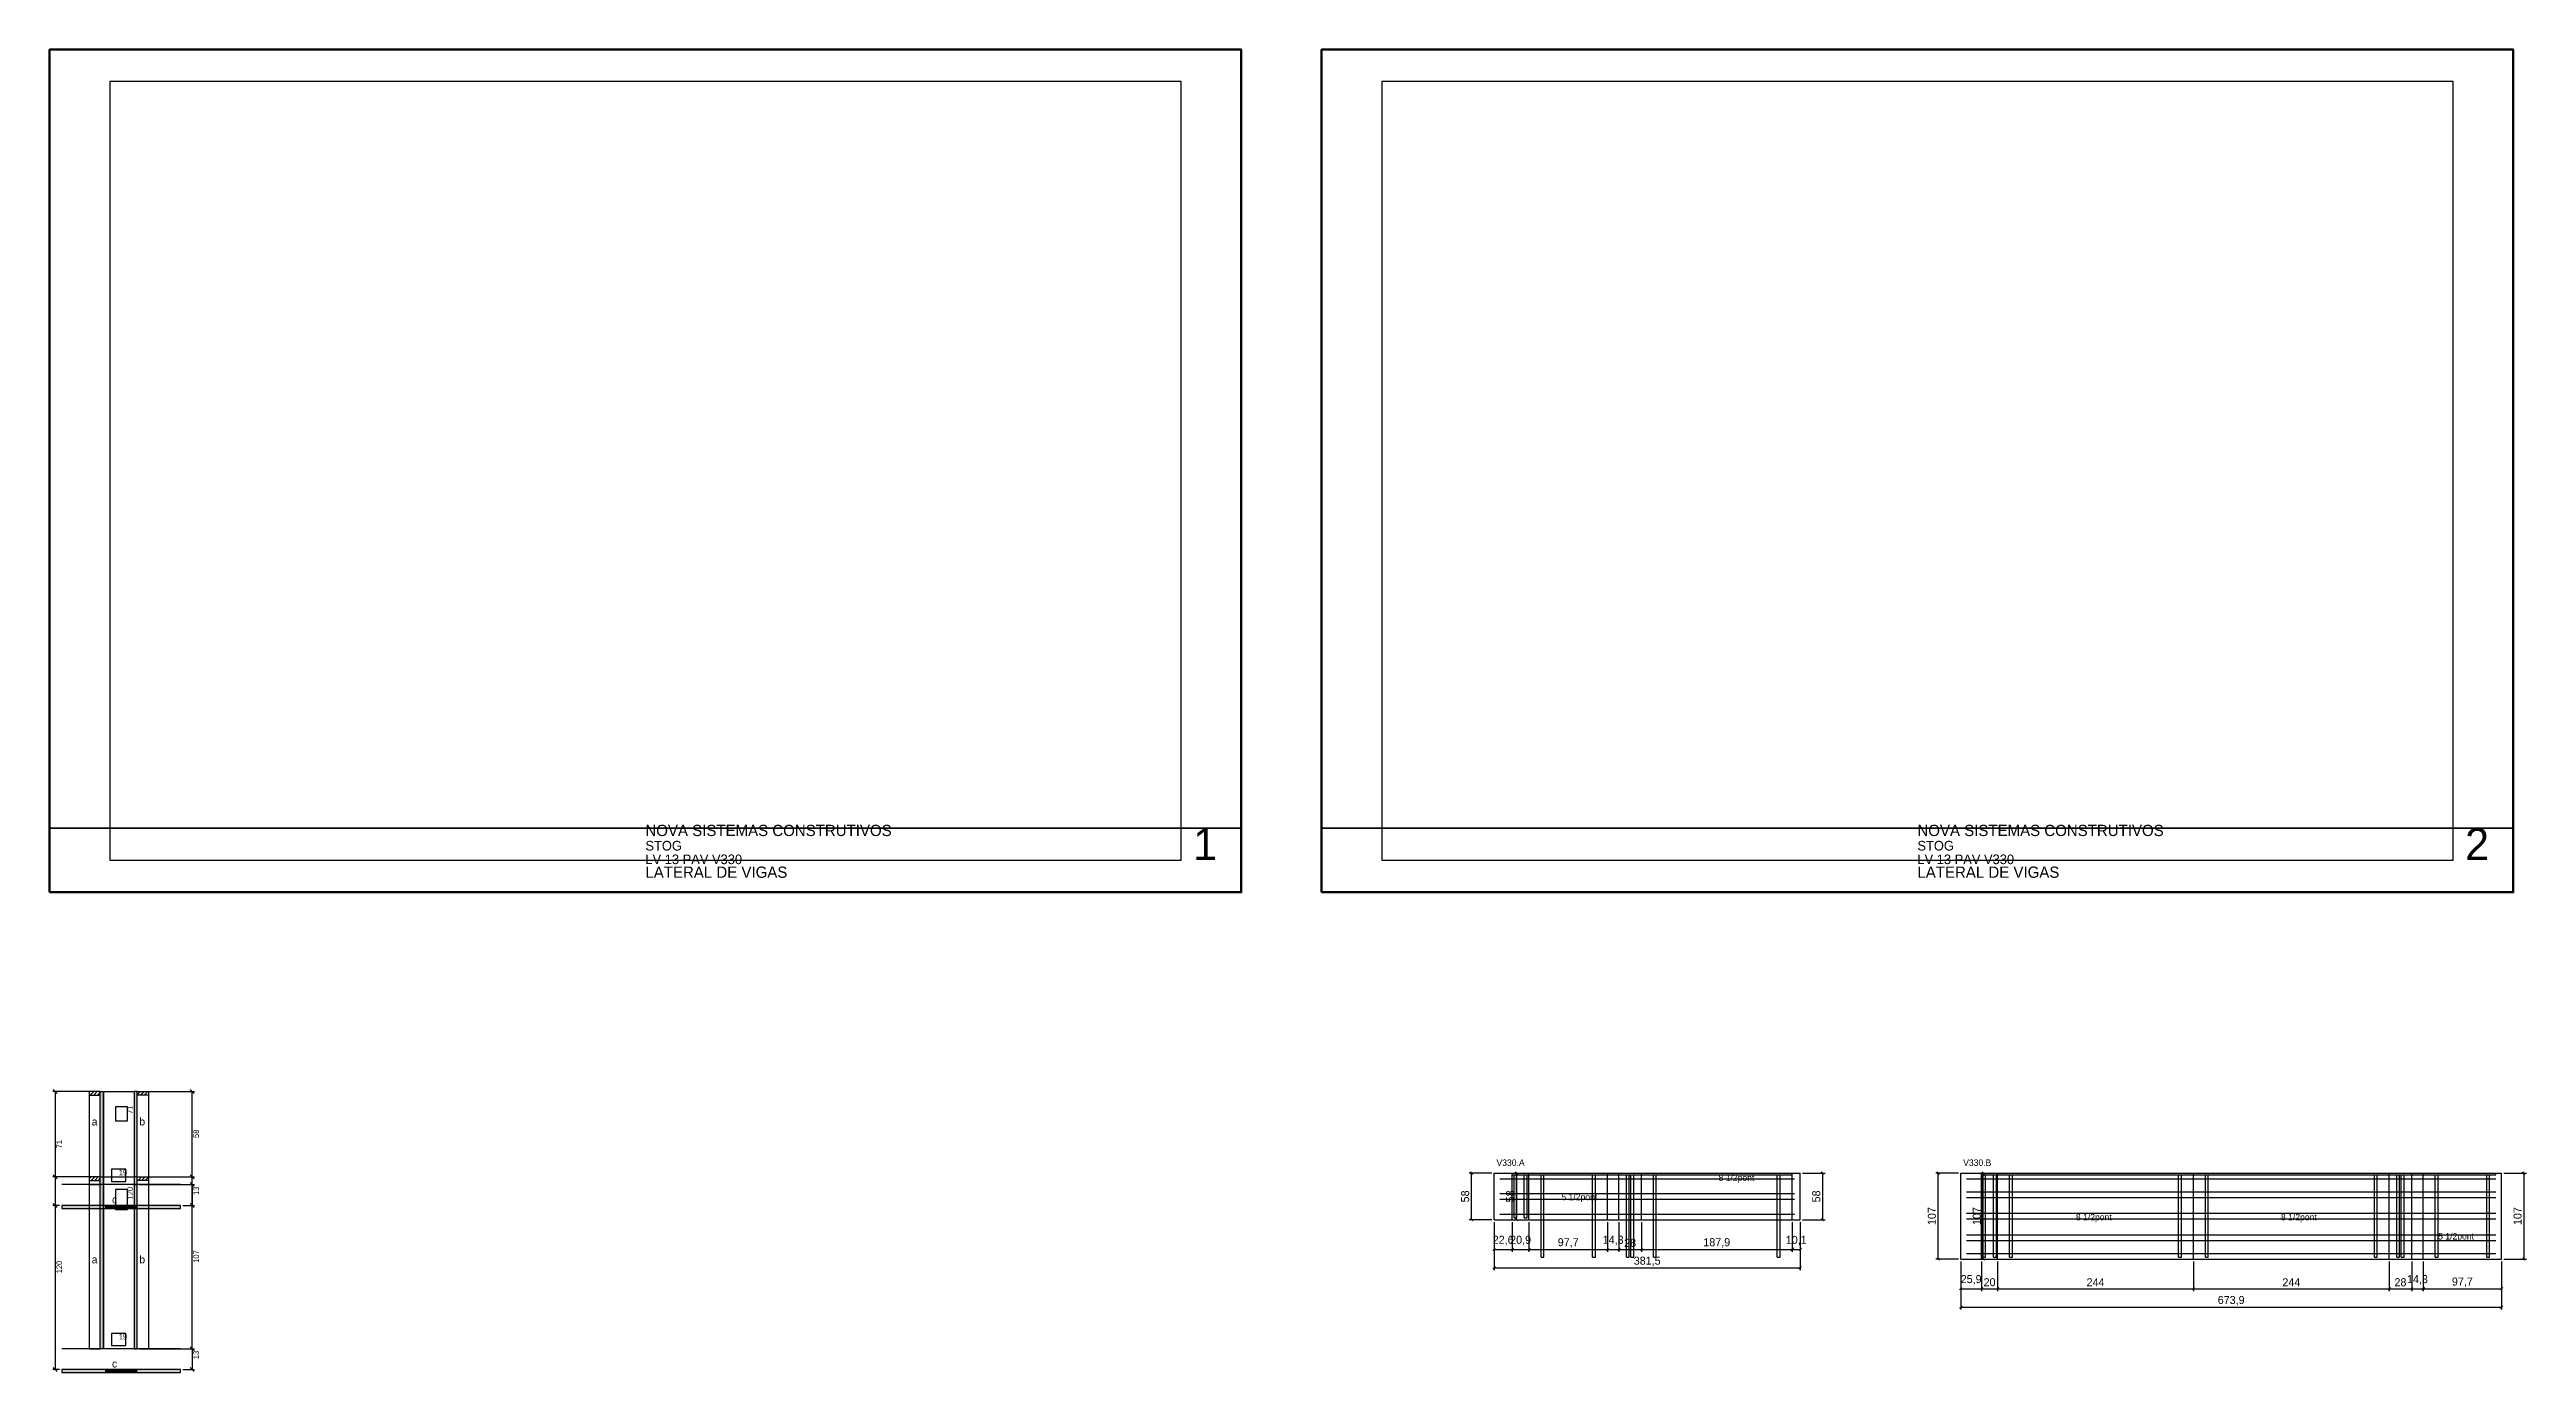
# Model space of a CAD drawing. Extents: x -9000 to 3086, y -398 to 1250.
# Drawn here: x 0 to 3086, y -398 to 1250 of the extents above.
import ezdxf
from ezdxf.enums import TextEntityAlignment as Align

# ---------------------------------------------------------------- set-up
doc = ezdxf.new("R2010")
doc.units = 0
for name, color, linetype in [('CARIMBO', 255, 'Continuous'), ('CONCRETO', 251, 'Continuous'), ('COTA', 241, 'Continuous'), ('Cota Seção (2x)', 241, 'Continuous'), ('detalhes', 7, 'Continuous'), ('Folhas', 255, 'Continuous'), ('Hachura', 251, 'Continuous'), ('Madeira', 126, 'Continuous'), ('NOMENCLATURA', 7, 'Continuous'), ('Painéis', 200, 'Continuous'), ('SARR_2.2x7', 40, 'Continuous'), ('SARR_3.5x7', 81, 'Continuous'), ('texto', 7, 'Continuous')]:
    doc.layers.add(name, color=color, linetype=linetype)
doc.dimstyles.new('PAINEL', dxfattribs={"dimtxt": 10, "dimasz": 3, "dimexe": 3, "dimexo": 3, "dimgap": 3, "dimtad": 1, "dimblk": 'OBLIQUE', "dimblk1": 'OBLIQUE', "dimcen": 2.5, "dimclrd": 4, "dimclre": 4, "dimclrt": 240, "dimazin": 3, "dimtfac": 1, "dimtmove": 0, "dimatfit": 3})

# ---------------------------------------------------------------- blocks, each defined once
blk = doc.blocks.new('_OBLIQUE')
at = {"color": 0, "linetype": 'BYBLOCK'}
blk.add_line((-0.5, -0.5), (0.5, 0.5), dxfattribs=at)

msp = doc.modelspace()

# ---------------------------------------------------------------- hatches: boundary and pattern name
at = {"layer": 'Hachura'}
h = msp.add_hatch(dxfattribs=at)
h.set_pattern_fill('ANSI31')
h.paths.add_polyline_path([(63.25, -52.65), (63.25, -48.25), (49.25, -48.25), (49.25, -52.65), (63.25, -52.65)])
h = msp.add_hatch(color=7, dxfattribs=at)
h.dxf.hatch_style = 1
h.paths.add_polyline_path([(63.25, -164.25), (67.25, -164.25), (67.25, -48.25), (63.25, -48.25), (63.25, -164.25)])
h = msp.add_hatch(color=7, dxfattribs=at)
h.dxf.hatch_style = 1
h.paths.add_polyline_path([(105.25, -164.25), (109.25, -164.25), (109.25, -48.25), (105.25, -48.25), (105.25, -164.25)])
h = msp.add_hatch(dxfattribs=at)
h.set_pattern_fill('ANSI31')
h.paths.add_polyline_path([(109.25, -52.65), (109.25, -48.25), (123.25, -48.25), (123.25, -52.65), (109.25, -52.65)])
h = msp.add_hatch(dxfattribs=at)
h.set_pattern_fill('ANSI31')
h.paths.add_polyline_path([(63.25, -159.15), (63.25, -154.75), (49.25, -154.75), (49.25, -159.15), (63.25, -159.15)])
h = msp.add_hatch(color=7, dxfattribs=at)
h.dxf.hatch_style = 1
h.paths.add_polyline_path([(63.25, -368.75), (67.25, -368.75), (67.25, -154.75), (63.25, -154.75), (63.25, -368.75)])
h = msp.add_hatch(color=7, dxfattribs=at)
h.dxf.hatch_style = 1
h.paths.add_polyline_path([(105.25, -368.75), (109.25, -368.75), (109.25, -154.75), (105.25, -154.75), (105.25, -368.75)])
h = msp.add_hatch(dxfattribs=at)
h.set_pattern_fill('ANSI31')
h.paths.add_polyline_path([(109.25, -159.15), (109.25, -154.75), (123.25, -154.75), (123.25, -159.15), (109.25, -159.15)])
h = msp.add_hatch(color=7, dxfattribs=at)
h.dxf.hatch_style = 1
h.paths.add_polyline_path([(70.231, -193.864), (70.231, -190.264), (15.416, -190.264), (15.416, -193.864), (70.231, -193.864)])
h = msp.add_hatch(color=7, dxfattribs=at)
h.dxf.hatch_style = 1
h.paths.add_polyline_path([(108.231, -193.864), (108.231, -190.264), (70.231, -190.264), (70.231, -193.864), (108.231, -193.864)])
h = msp.add_hatch(color=7, dxfattribs=at)
h.dxf.hatch_style = 1
h.paths.add_polyline_path([(163.047, -193.864), (163.047, -190.264), (108.231, -190.264), (108.231, -193.864), (163.047, -193.864)])
h = msp.add_hatch(color=7, dxfattribs=at)
h.dxf.hatch_style = 1
h.paths.add_polyline_path([(70.231, -398.364), (70.231, -394.764), (15.416, -394.764), (15.416, -398.364), (70.231, -398.364)])
h = msp.add_hatch(color=7, dxfattribs=at)
h.dxf.hatch_style = 1
h.paths.add_polyline_path([(108.231, -398.364), (108.231, -394.764), (70.231, -394.764), (70.231, -398.364), (108.231, -398.364)])
h = msp.add_hatch(color=7, dxfattribs=at)
h.dxf.hatch_style = 1
h.paths.add_polyline_path([(163.047, -398.364), (163.047, -394.764), (108.231, -394.764), (108.231, -398.364), (163.047, -398.364)])

# ---------------------------------------------------------------- linework, layer by layer
at = {"layer": 'CARIMBO', "lineweight": 35}
for p, q in [((0, 280), (1485, 280)), ((1585, 280), (3070, 280))]:
    msp.add_line(p, q, dxfattribs=at)
at = {"layer": 'CONCRETO', "color": 251}
for p, q in [((163.047, -164.25), (15.416, -164.25)), ((163.047, -368.75), (15.416, -368.75))]:
    msp.add_line(p, q, dxfattribs=at)
for points in [[(67.25, -48.25), (67.25, -48.25), (105.25, -48.25), (105.25, -76.25), (105.25, -76.25), (105.25, -164.25), (67.25, -164.25), (67.25, -48.25)], [(67.25, -154.75), (67.25, -154.75), (105.25, -154.75), (105.25, -182.75), (105.25, -182.75), (105.25, -368.75), (67.25, -368.75), (67.25, -154.75)]]:
    msp.add_lwpolyline(points, close=True, dxfattribs=at)
at = {"layer": 'COTA', "color": 4}
for p, q in [((60.25, -48.25), (4.097, -48.25)), ((7.097, -48.25), (7.097, -190.264)), ((112.25, -48.25), (180.684, -48.25)), ((177.684, -164.25), (177.684, -48.25)), ((60.25, -154.75), (4.097, -154.75)), ((7.097, -154.75), (7.097, -394.764)), ((112.25, -154.75), (180.684, -154.75)), ((112.25, -164.25), (180.684, -164.25)), ((112.25, -164.25), (180.684, -164.25)), ((177.684, -368.75), (177.684, -154.75)), ((177.684, -164.25), (177.684, -190.264)), ((12.416, -190.264), (4.097, -190.264)), ((166.047, -190.264), (180.684, -190.264)), ((112.25, -368.75), (180.684, -368.75)), ((112.25, -368.75), (180.684, -368.75)), ((177.684, -368.75), (177.684, -394.764)), ((12.416, -394.764), (4.097, -394.764)), ((166.047, -394.764), (180.684, -394.764))]:
    msp.add_line(p, q, dxfattribs=at)
at = {"layer": 'COTA'}
for points in [[(9.597, -50.75), (4.597, -45.75)], [(180.184, -50.75), (175.184, -45.75)], [(9.597, -157.25), (4.597, -152.25)], [(180.184, -157.25), (175.184, -152.25)], [(175.184, -161.75), (180.184, -166.75)], [(180.184, -166.75), (175.184, -161.75)], [(4.597, -187.764), (9.597, -192.764)], [(175.184, -187.764), (180.184, -192.764)], [(175.184, -366.25), (180.184, -371.25)], [(180.184, -371.25), (175.184, -366.25)], [(4.597, -392.264), (9.597, -397.264)], [(175.184, -392.264), (180.184, -397.264)]]:
    msp.add_lwpolyline(points, dxfattribs=at)
at = {"layer": 'Cota Seção (2x)', "color": 180}
for p, q in [((97.25, -67.583), (82.25, -67.583)), ((82.25, -67.583), (82.25, -84.917)), ((82.25, -84.917), (97.25, -84.917)), ((97.25, -84.917), (97.25, -67.583)), ((95.25, -145.25), (77.25, -145.25)), ((77.25, -145.25), (77.25, -160.25)), ((95.25, -160.25), (95.25, -145.25)), ((77.25, -160.25), (95.25, -160.25)), ((97.25, -170.25), (82.25, -170.25)), ((82.25, -170.25), (82.25, -195.25)), ((97.25, -195.25), (97.25, -170.25)), ((82.25, -195.25), (97.25, -195.25)), ((95.25, -349.75), (77.25, -349.75)), ((77.25, -349.75), (77.25, -364.75)), ((77.25, -364.75), (95.25, -364.75)), ((95.25, -364.75), (95.25, -349.75))]:
    msp.add_line(p, q, dxfattribs=at)
at = {"layer": 'Folhas', "lineweight": 50}
for points in [[(0, 200), (1485, 200), (1485, 1250), (0, 1250)], [(1585, 200), (3070, 200), (3070, 1250), (1585, 1250)]]:
    msp.add_lwpolyline(points, close=True, dxfattribs=at)
at = {"layer": 'Folhas', "lineweight": 25}
for points in [[(75, 240), (1410, 240), (1410, 1210), (75, 1210)], [(1660, 240), (2995, 240), (2995, 1210), (1660, 1210)]]:
    msp.add_lwpolyline(points, close=True, dxfattribs=at)
at = {"layer": 'Madeira', "color": 126}
for points in [[(63.25, -52.65), (63.25, -48.25), (49.25, -48.25), (49.25, -52.65)], [(63.25, -48.25), (49.25, -48.25), (49.25, -164.25), (63.25, -164.25)], [(109.25, -52.65), (109.25, -48.25), (123.25, -48.25), (123.25, -52.65)], [(109.25, -48.25), (123.25, -48.25), (123.25, -164.25), (109.25, -164.25)], [(63.25, -159.15), (63.25, -154.75), (49.25, -154.75), (49.25, -159.15)], [(63.25, -154.75), (49.25, -154.75), (49.25, -368.75), (63.25, -368.75)], [(109.25, -159.15), (109.25, -154.75), (123.25, -154.75), (123.25, -159.15)], [(109.25, -154.75), (123.25, -154.75), (123.25, -368.75), (109.25, -368.75)]]:
    msp.add_lwpolyline(points, close=True, dxfattribs=at)
at = {"layer": 'Painéis'}
for p, q in [((1800, -150), (1822.6, -150)), ((1800, -208), (1800, -150)), ((1822.6, -208), (1822.6, -150)), ((1822.6, -208), (1822.6, -150)), ((1822.6, -150), (1843.5, -150)), ((1822.6, -208), (1822.6, -150)), ((1843.5, -208), (1843.5, -150)), ((1843.5, -208), (1843.5, -150)), ((1843.5, -150), (1941.2, -150)), ((1843.5, -208), (1843.5, -150)), ((1941.2, -208), (1941.2, -150)), ((1941.2, -208), (1941.2, -150)), ((1941.2, -150), (1955.5, -150)), ((1941.2, -208), (1941.2, -150)), ((1955.5, -208), (1955.5, -150)), ((1955.5, -208), (1955.5, -150)), ((1955.5, -150), (1983.5, -150)), ((1955.5, -208), (1955.5, -150)), ((1983.5, -208), (1983.5, -150)), ((1983.5, -208), (1983.5, -150)), ((1983.5, -150), (2171.4, -150)), ((1983.5, -208), (1983.5, -150)), ((2171.4, -208), (2171.4, -150)), ((2171.4, -208), (2171.4, -150)), ((2171.4, -150), (2181.5, -150)), ((2171.4, -208), (2171.4, -150)), ((2181.5, -208), (2181.5, -150)), ((2381.5, -150), (2407.4, -150)), ((2381.5, -257), (2381.5, -150)), ((2407.4, -257), (2407.4, -150)), ((2407.4, -257), (2407.4, -150)), ((2407.4, -150), (2427.4, -150)), ((2407.4, -257), (2407.4, -150)), ((2427.4, -257), (2427.4, -150)), ((2427.4, -257), (2427.4, -150)), ((2427.4, -150), (2671.4, -150)), ((2427.4, -257), (2427.4, -150)), ((2671.4, -257), (2671.4, -150)), ((2671.4, -257), (2671.4, -150)), ((2671.4, -150), (2915.4, -150)), ((2671.4, -257), (2671.4, -150)), ((2915.4, -257), (2915.4, -150)), ((2915.4, -257), (2915.4, -150)), ((2915.4, -150), (2943.4, -150)), ((2915.4, -257), (2915.4, -150)), ((2943.4, -257), (2943.4, -150)), ((2943.4, -257), (2943.4, -150)), ((2943.4, -150), (2957.7, -150)), ((2943.4, -257), (2943.4, -150)), ((2957.7, -257), (2957.7, -150)), ((2957.7, -257), (2957.7, -150)), ((2957.7, -150), (3055.4, -150)), ((2957.7, -257), (2957.7, -150)), ((3055.4, -257), (3055.4, -150)), ((1800, -208), (1822.6, -208)), ((1822.6, -208), (1843.5, -208)), ((1843.5, -208), (1941.2, -208)), ((1941.2, -208), (1955.5, -208)), ((1955.5, -208), (1983.5, -208)), ((1983.5, -208), (2171.4, -208)), ((2171.4, -208), (2181.5, -208)), ((2381.5, -257), (2407.4, -257)), ((2407.4, -257), (2427.4, -257)), ((2427.4, -257), (2671.4, -257)), ((2671.4, -257), (2915.4, -257)), ((2915.4, -257), (2943.4, -257)), ((2943.4, -257), (2957.7, -257)), ((2957.7, -257), (3055.4, -257))]:
    msp.add_line(p, q, dxfattribs=at)
at = {"layer": 'Painéis', "color": 200}
for points in [[(63.25, -48.25), (67.25, -48.25), (67.25, -164.25), (63.25, -164.25)], [(109.25, -48.25), (105.25, -48.25), (105.25, -164.25), (109.25, -164.25)], [(63.25, -154.75), (67.25, -154.75), (67.25, -368.75), (63.25, -368.75)], [(109.25, -154.75), (105.25, -154.75), (105.25, -368.75), (109.25, -368.75)], [(70.231, -193.864), (70.231, -190.264), (15.416, -190.264), (15.416, -193.864)], [(108.231, -193.864), (108.231, -190.264), (70.231, -190.264), (70.231, -193.864)], [(163.047, -193.864), (163.047, -190.264), (108.231, -190.264), (108.231, -193.864)], [(70.231, -398.364), (70.231, -394.764), (15.416, -394.764), (15.416, -398.364)], [(108.231, -398.364), (108.231, -394.764), (70.231, -394.764), (70.231, -398.364)], [(163.047, -398.364), (163.047, -394.764), (108.231, -394.764), (108.231, -398.364)]]:
    msp.add_lwpolyline(points, close=True, dxfattribs=at)
at = {"layer": 'SARR_2.2x7'}
for p, q in [((1822.6, -150), (1843.5, -150)), ((1822.6, -152.2), (1822.6, -150)), ((1822.6, -152.2), (1843.5, -152.2)), ((1843.5, -152.2), (1843.5, -150)), ((1843.5, -150), (1941.2, -150)), ((1843.5, -152.2), (1843.5, -150)), ((1843.5, -152.2), (1941.2, -152.2)), ((1941.2, -152.2), (1941.2, -150)), ((1941.2, -150), (1955.5, -150)), ((1941.2, -152.2), (1941.2, -150)), ((1941.2, -152.2), (1955.5, -152.2)), ((1955.5, -152.2), (1955.5, -150)), ((1955.5, -150), (1983.5, -150)), ((1955.5, -152.2), (1955.5, -150)), ((1955.5, -152.2), (1983.5, -152.2)), ((1983.5, -152.2), (1983.5, -150)), ((1983.5, -150), (2171.4, -150)), ((1983.5, -152.2), (1983.5, -150)), ((1983.5, -152.2), (2171.4, -152.2)), ((2171.4, -152.2), (2171.4, -150)), ((2407.4, -150), (2427.4, -150)), ((2407.4, -152.2), (2407.4, -150)), ((2407.4, -152.2), (2427.4, -152.2)), ((2427.4, -152.2), (2427.4, -150)), ((2427.4, -150), (2671.4, -150)), ((2427.4, -152.2), (2427.4, -150)), ((2427.4, -152.2), (2671.4, -152.2)), ((2671.4, -152.2), (2671.4, -150)), ((2671.4, -150), (2915.4, -150)), ((2671.4, -152.2), (2671.4, -150)), ((2671.4, -152.2), (2915.4, -152.2)), ((2915.4, -152.2), (2915.4, -150)), ((2915.4, -150), (2943.4, -150)), ((2915.4, -152.2), (2915.4, -150)), ((2915.4, -152.2), (2943.4, -152.2)), ((2943.4, -152.2), (2943.4, -150)), ((2943.4, -150), (2957.7, -150)), ((2943.4, -152.2), (2943.4, -150)), ((2943.4, -152.2), (2957.7, -152.2)), ((2957.7, -152.2), (2957.7, -150)), ((2957.7, -150), (3048.4, -150)), ((2957.7, -152.2), (2957.7, -150)), ((2957.7, -152.2), (3048.4, -152.2)), ((3048.4, -152.2), (3048.4, -150))]:
    msp.add_line(p, q, dxfattribs=at)
for points in [[(1807, -157), (1822.6, -157)], [(1807, -175.5), (1822.6, -175.5)], [(1807, -182.5), (1822.6, -182.5)], [(1822.6, -157), (1843.5, -157)], [(1822.6, -175.5), (1843.5, -175.5)], [(1822.6, -182.5), (1843.5, -182.5)], [(1843.5, -157), (1941.2, -157)], [(1843.5, -175.5), (1941.2, -175.5)], [(1843.5, -182.5), (1941.2, -182.5)], [(1941.2, -157), (1955.5, -157)], [(1941.2, -175.5), (1955.5, -175.5)], [(1941.2, -182.5), (1955.5, -182.5)], [(1955.5, -157), (1983.5, -157)], [(1955.5, -175.5), (1983.5, -175.5)], [(1955.5, -182.5), (1983.5, -182.5)], [(1983.5, -157), (2171.4, -157)], [(1983.5, -175.5), (2171.4, -175.5)], [(1983.5, -182.5), (2171.4, -182.5)], [(2171.4, -157), (2174.5, -157)], [(2171.4, -175.5), (2174.5, -175.5)], [(2171.4, -182.5), (2174.5, -182.5)], [(2388.5, -157), (2407.4, -157)], [(2388.5, -173.25), (2407.4, -173.25)], [(2388.5, -180.25), (2407.4, -180.25)], [(2407.4, -157), (2427.4, -157)], [(2407.4, -173.25), (2427.4, -173.25)], [(2407.4, -180.25), (2427.4, -180.25)], [(2427.4, -157), (2671.4, -157)], [(2427.4, -173.25), (2671.4, -173.25)], [(2427.4, -180.25), (2671.4, -180.25)], [(2671.4, -157), (2915.4, -157)], [(2671.4, -173.25), (2915.4, -173.25)], [(2671.4, -180.25), (2915.4, -180.25)], [(2915.4, -157), (2943.4, -157)], [(2915.4, -173.25), (2943.4, -173.25)], [(2915.4, -180.25), (2943.4, -180.25)], [(2943.4, -157), (2957.7, -157)], [(2943.4, -173.25), (2957.7, -173.25)], [(2943.4, -180.25), (2957.7, -180.25)], [(2957.7, -157), (3048.4, -157)], [(2957.7, -173.25), (3048.4, -173.25)], [(2957.7, -180.25), (3048.4, -180.25)], [(1807, -201), (1822.6, -201)], [(1822.6, -201), (1843.5, -201)], [(1843.5, -201), (1941.2, -201)], [(1941.2, -201), (1955.5, -201)], [(1955.5, -201), (1983.5, -201)], [(1983.5, -201), (2171.4, -201)], [(2171.4, -201), (2174.5, -201)], [(2388.5, -200), (2407.4, -200)], [(2388.5, -207), (2407.4, -207)], [(2407.4, -200), (2427.4, -200)], [(2407.4, -207), (2427.4, -207)], [(2427.4, -200), (2671.4, -200)], [(2427.4, -207), (2671.4, -207)], [(2671.4, -200), (2915.4, -200)], [(2671.4, -207), (2915.4, -207)], [(2915.4, -200), (2943.4, -200)], [(2915.4, -207), (2943.4, -207)], [(2943.4, -200), (2957.7, -200)], [(2943.4, -207), (2957.7, -207)], [(2957.7, -200), (3048.4, -200)], [(2957.7, -207), (3048.4, -207)], [(2388.5, -226.75), (2407.4, -226.75)], [(2388.5, -233.75), (2407.4, -233.75)], [(2407.4, -226.75), (2427.4, -226.75)], [(2407.4, -233.75), (2427.4, -233.75)], [(2427.4, -226.75), (2671.4, -226.75)], [(2427.4, -233.75), (2671.4, -233.75)], [(2671.4, -226.75), (2915.4, -226.75)], [(2671.4, -233.75), (2915.4, -233.75)], [(2915.4, -226.75), (2943.4, -226.75)], [(2915.4, -233.75), (2943.4, -233.75)], [(2943.4, -226.75), (2957.7, -226.75)], [(2943.4, -233.75), (2957.7, -233.75)], [(2957.7, -226.75), (3048.4, -226.75)], [(2957.7, -233.75), (3048.4, -233.75)], [(2388.5, -250), (2407.4, -250)], [(2407.4, -250), (2427.4, -250)], [(2427.4, -250), (2671.4, -250)], [(2671.4, -250), (2915.4, -250)], [(2915.4, -250), (2943.4, -250)], [(2943.4, -250), (2957.7, -250)], [(2957.7, -250), (3048.4, -250)]]:
    msp.add_lwpolyline(points, dxfattribs=at)
at = {"layer": 'SARR_3.5x7'}
for p, q in [((1825, -152.2), (1828.5, -152.2)), ((1825, -205.8), (1825, -152.2)), ((1828.5, -205.8), (1828.5, -152.2)), ((1837.6, -152.2), (1841.1, -152.2)), ((1837.6, -205.8), (1837.6, -152.2)), ((1841.1, -205.8), (1841.1, -152.2)), ((1858.5, -152.2), (1862, -152.2)), ((1858.5, -254.8), (1858.5, -152.2)), ((1862, -254.8), (1862, -152.2)), ((1922.7, -152.2), (1926.2, -152.2)), ((1922.7, -254.8), (1922.7, -152.2)), ((1926.2, -254.8), (1926.2, -152.2)), ((1965, -152.2), (1968.5, -152.2)), ((1965, -254.8), (1965, -152.2)), ((1968.5, -254.8), (1968.5, -152.2)), ((1970.5, -152.2), (1974, -152.2)), ((1970.5, -254.8), (1970.5, -152.2)), ((1974, -254.8), (1974, -152.2)), ((1998.5, -152.2), (2002, -152.2)), ((1998.5, -254.8), (1998.5, -152.2)), ((2002, -254.8), (2002, -152.2)), ((2152.9, -152.2), (2156.4, -152.2)), ((2152.9, -254.8), (2152.9, -152.2)), ((2156.4, -254.8), (2156.4, -152.2)), ((2408.9, -152.2), (2412.4, -152.2)), ((2408.9, -254.8), (2408.9, -152.2)), ((2412.4, -254.8), (2412.4, -152.2)), ((2422.4, -152.2), (2425.9, -152.2)), ((2422.4, -254.8), (2422.4, -152.2)), ((2425.9, -254.8), (2425.9, -152.2)), ((2442.4, -152.2), (2445.9, -152.2)), ((2442.4, -254.8), (2442.4, -152.2)), ((2445.9, -254.8), (2445.9, -152.2)), ((2652.9, -152.2), (2656.4, -152.2)), ((2652.9, -254.8), (2652.9, -152.2)), ((2656.4, -254.8), (2656.4, -152.2)), ((2686.4, -152.2), (2689.9, -152.2)), ((2686.4, -254.8), (2686.4, -152.2)), ((2689.9, -254.8), (2689.9, -152.2)), ((2896.9, -152.2), (2900.4, -152.2)), ((2896.9, -254.8), (2896.9, -152.2)), ((2900.4, -254.8), (2900.4, -152.2)), ((2924.9, -152.2), (2928.4, -152.2)), ((2924.9, -254.8), (2924.9, -152.2)), ((2928.4, -254.8), (2928.4, -152.2)), ((2930.4, -152.2), (2933.9, -152.2)), ((2930.4, -254.8), (2930.4, -152.2)), ((2933.9, -254.8), (2933.9, -152.2)), ((2972.7, -152.2), (2976.2, -152.2)), ((2972.7, -254.8), (2972.7, -152.2)), ((2976.2, -254.8), (2976.2, -152.2)), ((3036.9, -152.2), (3040.4, -152.2)), ((3036.9, -254.8), (3036.9, -152.2)), ((3040.4, -254.8), (3040.4, -152.2)), ((1825, -205.8), (1828.5, -205.8)), ((1837.6, -205.8), (1841.1, -205.8)), ((1858.5, -254.8), (1862, -254.8)), ((1922.7, -254.8), (1926.2, -254.8)), ((1965, -254.8), (1968.5, -254.8)), ((1970.5, -254.8), (1974, -254.8)), ((1998.5, -254.8), (2002, -254.8)), ((2152.9, -254.8), (2156.4, -254.8)), ((2408.9, -254.8), (2412.4, -254.8)), ((2422.4, -254.8), (2425.9, -254.8)), ((2442.4, -254.8), (2445.9, -254.8)), ((2652.9, -254.8), (2656.4, -254.8)), ((2686.4, -254.8), (2689.9, -254.8)), ((2896.9, -254.8), (2900.4, -254.8)), ((2924.9, -254.8), (2928.4, -254.8)), ((2930.4, -254.8), (2933.9, -254.8)), ((2972.7, -254.8), (2976.2, -254.8)), ((3036.9, -254.8), (3040.4, -254.8))]:
    msp.add_line(p, q, dxfattribs=at)

# ---------------------------------------------------------------- texts
at = {"layer": 'CARIMBO'}
for s, height, p in [('NOVA SISTEMAS CONSTRUTIVOS', 14, (742.5, 270)), ('1', 40, (1425, 240)), ('NOVA SISTEMAS CONSTRUTIVOS', 14, (2327.5, 270)), ('2', 40, (3010, 240)), ('STOG', 12, (742.5, 252)), ('LV 13 PAV V330', 12, (742.5, 235)), ('STOG', 12, (2327.5, 252)), ('LV 13 PAV V330', 12, (2327.5, 235)), ('LATERAL DE VIGAS', 14, (742.5, 218)), ('LATERAL DE VIGAS', 14, (2327.5, 218))]:
    msp.add_text(s, height=height, dxfattribs=at).set_placement(p)
at = {"layer": 'COTA', "color": 1}
for s, p in [('71', (15.597, -119.257)), ('58', (186.184, -106.25)), ('13', (186.184, -177.257)), ('107', (186.184, -261.75)), ('120', (15.597, -274.757)), ('13', (186.184, -381.757))]:
    msp.add_text(s, height=7, rotation=90, dxfattribs=at).set_placement(p)
at = {"layer": 'Cota Seção (2x)', "color": 1}
for s, p in [('71', (103.75, -76.25)), ('120', (103.75, -182.75))]:
    msp.add_text(s, height=7, rotation=90, dxfattribs=at).set_placement(p)
for p in [(86.25, -152.75), (86.25, -357.25)]:
    msp.add_text('19', height=7, dxfattribs=at).set_placement(p)
at = {"layer": 'detalhes', "color": 4}
for s, p in [('a', (52.616, -90.617)), ('b', (111.884, -90.617)), ('c', (77.85, -187.669)), ('a', (52.616, -262.455)), ('b', (111.884, -262.455)), ('c', (77.85, -392.169))]:
    msp.add_text(s, height=9.6, dxfattribs=at).set_placement(p)
at = {"layer": 'NOMENCLATURA'}
for s, p in [('V330.A', (1803, -141)), ('V330.B', (2384.5, -141))]:
    msp.add_text(s, height=8, dxfattribs=at).set_placement(p)
at = {"layer": 'texto', "color": 2}
for s, p in [('8 1/2pont', (2102, -155.7)), ('5 1/2pont', (1906.2, -179.7)), ('8 1/2pont', (2547.3, -204.8)), ('8 1/2pont', (2802.8, -204.8)), ('5 1/2pont', (2998.7, -228.7))]:
    msp.add_text(s, height=8, dxfattribs=at).set_placement(p, align=Align.MIDDLE_CENTER)

# ---------------------------------------------------------------- dimensions: what is measured, and where the dimension line sits
at = {"layer": 'COTA'}
for base, p1, p2 in [((1772, -208), (1800, -208), (1800, -150)), ((1828, -208), (1800, -208), (1800, -150)), ((2209.5, -208), (2181.5, -208), (2181.5, -150)), ((2209.5, -208), (2181.5, -208), (2181.5, -150)), ((2353.5, -257), (2381.5, -257), (2381.5, -150)), ((2409.5, -257), (2381.5, -257), (2381.5, -150)), ((3083.4, -257), (3055.4, -257), (3055.4, -150)), ((3083.4, -257), (3055.4, -257), (3055.4, -150))]:
    msp.add_linear_dim(base=base, p1=p1, p2=p2, angle=90, dimstyle='PAINEL', dxfattribs=at).render()
for base, p1, p2 in [((1800, -245), (1800, -208), (1822.6, -208)), ((1800, -268), (1800, -208), (2181.5, -208)), ((1822.6, -245), (1822.6, -208), (1843.5, -208)), ((1843.5, -245), (1843.5, -208), (1941.2, -208)), ((1941.2, -245), (1941.2, -208), (1955.5, -208)), ((1955.5, -245), (1955.5, -208), (1983.5, -208)), ((1983.5, -245), (1983.5, -208), (2171.4, -208)), ((2171.4, -245), (2171.4, -208), (2181.5, -208)), ((2381.5, -294), (2381.5, -257), (2407.4, -257)), ((2381.5, -317), (2381.5, -257), (3055.4, -257)), ((2407.4, -294), (2407.4, -257), (2427.4, -257)), ((2427.4, -294), (2427.4, -257), (2671.4, -257)), ((2671.4, -294), (2671.4, -257), (2915.4, -257)), ((2915.4, -294), (2915.4, -257), (2943.4, -257)), ((2943.4, -294), (2943.4, -257), (2957.7, -257)), ((2957.7, -294), (2957.7, -257), (3055.4, -257))]:
    msp.add_linear_dim(base=base, p1=p1, p2=p2, dimstyle='PAINEL', dxfattribs=at).render()

doc.saveas('drawing.dxf')
